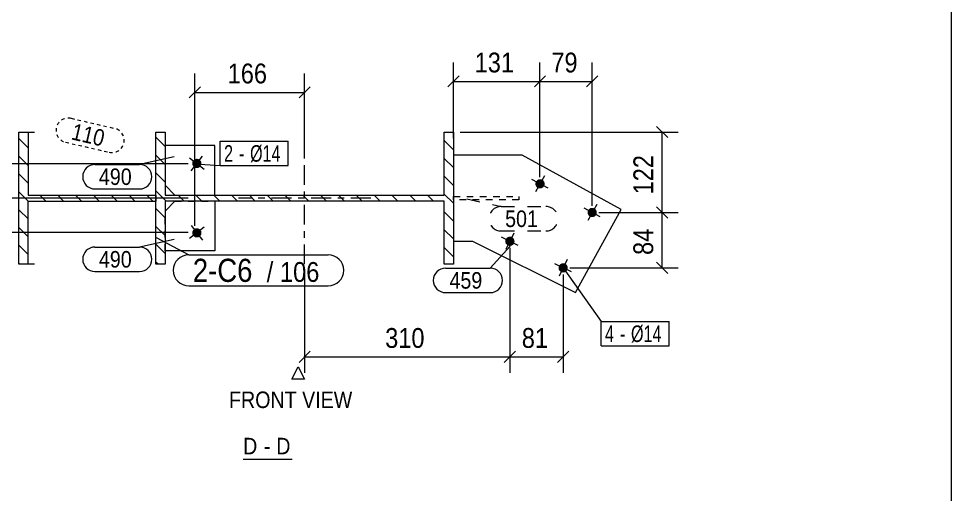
# Model space of a CAD drawing. Header units: millimetres. Extents: x 2 to 579, y 1 to 825.
# Drawn here: x 438 to 579, y 304.9 to 376.8 of the extents above; entities that cross this region are included whole.
import ezdxf

# ---------------------------------------------------------------- set-up
doc = ezdxf.new("R2010")
doc.units = ezdxf.units.MM
for name, pattern in [('XKITLINE00', [0]), ('XKITLINE01', [4, 1, -1, 1, -1]), ('XKITLINE02', [4, 2, -2]), ('XKITLINE03', [6, 3, -1, 1, -1]), ('XKITLINE04', [3, 0.5, -0.5, 0.5, -0.5, 0.5, -0.5])]:
    doc.linetypes.add(name, pattern=pattern)
for name, color, linetype, lineweight in [('Bolt', 3, 'Continuous', 0), ('BoltMark', 7, 'Continuous', 0), ('Dimensions', 7, 'Continuous', 0), ('DrawingSheet', 5, 'Continuous', 0), ('OtherObjectType', 7, 'Continuous', 0), ('Part', 2, 'Continuous', 0), ('PartMark', 7, 'Continuous', 0)]:
    doc.layers.add(name, color=color, linetype=linetype, lineweight=lineweight)
doc.styles.add('ARIAL', font='ARIAL.TTF')
doc.styles.add('ARIAL_NARROW', font='ARIALN.TTF')

# ---------------------------------------------------------------- blocks, each defined once
blk = doc.blocks.new('*A1')
at = {"layer": 'Part', "color": 7, "linetype": 'XKITLINE00', "lineweight": 0}
for p, q in [((503.73, 359.68), (503.73, 359.68)), ((503.73, 359.68), (503.73, 359.68)), ((460.13, 357.48), (458.73, 358.88)), ((502.39, 358.33), (502.33, 358.38)), ((503.73, 356.98), (502.39, 358.33)), ((460.13, 354.78), (458.73, 356.18)), ((503.73, 354.29), (502.33, 355.69)), ((460.13, 352.09), (458.73, 353.49)), ((503.73, 351.6), (502.33, 353)), ((460.3, 349.23), (458.73, 350.8)), ((463, 349.23), (462.1, 350.13)), ((465.69, 349.23), (464.79, 350.13)), ((468.39, 349.23), (467.49, 350.13)), ((471.08, 349.23), (470.18, 350.13)), ((473.77, 349.23), (472.87, 350.13)), ((476.47, 349.23), (475.57, 350.13)), ((479.16, 349.23), (478.26, 350.13)), ((481.86, 349.23), (480.96, 350.13)), ((484.55, 349.23), (483.65, 350.13)), ((487.24, 349.23), (486.34, 350.13)), ((489.94, 349.23), (489.04, 350.13)), ((492.63, 349.23), (491.73, 350.13)), ((495.33, 349.23), (494.43, 350.13)), ((498.02, 349.23), (497.12, 350.13)), ((500.71, 349.23), (499.81, 350.13)), ((503.73, 348.9), (502.33, 350.3)), ((460.13, 346.7), (458.73, 348.1)), ((503.73, 346.21), (502.33, 347.61)), ((460.13, 344.01), (458.73, 345.41)), ((503.73, 343.51), (502.33, 344.91)), ((460.13, 341.31), (458.73, 342.71)), ((503.73, 340.82), (502.33, 342.22)), ((459.08, 339.68), (458.73, 340.02))]:
    blk.add_line(p, q, dxfattribs=at)
blk = doc.blocks.new('*A2')
at = {"layer": 'Part', "color": 7, "linetype": 'XKITLINE00', "lineweight": 0}
for p, q in [((439.41, 357.31), (438.01, 358.72)), ((439.41, 354.62), (438.01, 356.02)), ((439.41, 351.92), (438.01, 353.33)), ((439.41, 349.23), (438.01, 350.63)), ((442.11, 349.23), (441.21, 350.13)), ((444.8, 349.23), (443.9, 350.13)), ((447.5, 349.23), (446.6, 350.13)), ((450.19, 349.23), (449.29, 350.13)), ((452.88, 349.23), (451.98, 350.13)), ((455.58, 349.23), (454.68, 350.13)), ((458.27, 349.23), (457.37, 350.13)), ((438.07, 347.88), (438.01, 347.94)), ((439.41, 346.53), (438.07, 347.88)), ((439.41, 343.84), (438.01, 345.25)), ((439.41, 341.15), (438.01, 342.55)), ((438.19, 339.68), (438.01, 339.86))]:
    blk.add_line(p, q, dxfattribs=at)
blk = doc.blocks.new('*A106')
at = {"layer": 'Bolt'}
for points in [[(516.45, 351.25), (516.42, 351.26), (516.39, 351.28), (516.36, 351.31), (516.34, 351.33), (516.31, 351.35), (516.29, 351.38), (516.27, 351.4), (516.25, 351.43), (516.23, 351.46), (516.21, 351.49), (516.19, 351.52), (516.18, 351.55), (516.16, 351.58), (516.15, 351.61), (516.14, 351.65), (516.13, 351.68), (516.13, 351.71), (516.12, 351.75), (516.12, 351.78), (516.12, 351.82), (516.11, 351.85), (516.12, 351.88), (516.12, 351.92), (516.12, 351.95), (516.13, 351.99), (516.14, 352.02), (516.15, 352.05), (516.16, 352.09), (516.17, 352.12), (516.19, 352.15), (516.2, 352.18), (516.22, 352.21), (516.24, 352.24), (516.26, 352.27), (516.28, 352.29), (516.3, 352.32), (516.33, 352.34), (516.35, 352.37), (516.38, 352.39), (516.4, 352.41), (516.43, 352.43), (516.46, 352.45), (516.49, 352.46), (516.52, 352.48), (516.55, 352.49), (516.59, 352.5), (516.62, 352.51), (516.65, 352.52), (516.69, 352.53), (516.72, 352.54), (516.75, 352.54), (516.79, 352.54), (516.82, 352.54), (516.86, 352.54), (516.89, 352.54), (516.93, 352.53), (516.96, 352.53), (516.99, 352.52), (517.03, 352.51), (517.06, 352.5), (517.09, 352.49), (517.12, 352.47), (517.15, 352.46), (517.18, 352.44), (517.21, 352.42), (517.24, 352.4), (517.27, 352.38), (517.29, 352.36), (517.32, 352.33), (517.34, 352.31), (517.36, 352.28), (517.38, 352.25), (517.4, 352.22), (517.42, 352.19), (517.44, 352.16), (517.45, 352.13), (517.46, 352.1), (517.48, 352.07), (517.49, 352.04), (517.5, 352), (517.5, 351.97), (517.51, 351.94), (517.51, 351.9), (517.51, 351.87), (517.51, 351.83), (517.51, 351.8), (517.51, 351.77), (517.51, 351.73), (517.5, 351.7), (517.49, 351.66), (517.48, 351.63), (517.47, 351.6), (517.46, 351.57), (517.44, 351.54), (517.43, 351.5), (517.41, 351.48), (517.39, 351.45), (517.37, 351.42), (517.35, 351.39), (517.33, 351.37), (517.3, 351.34), (517.28, 351.32), (517.25, 351.3), (517.22, 351.28), (517.2, 351.26), (517.17, 351.24), (517.14, 351.22), (517.11, 351.21), (517.07, 351.19), (517.04, 351.18), (517.01, 351.17), (516.98, 351.16), (516.94, 351.15), (516.91, 351.15), (516.88, 351.14), (516.84, 351.14), (516.81, 351.14), (516.77, 351.14), (516.74, 351.15), (516.7, 351.15), (516.67, 351.16), (516.64, 351.17), (516.6, 351.17), (516.57, 351.19), (516.54, 351.2), (516.51, 351.21), (516.48, 351.23)], [(524.33, 346.91), (524.31, 346.93), (524.28, 346.95), (524.25, 346.97), (524.22, 346.99), (524.2, 347.02), (524.18, 347.04), (524.15, 347.07), (524.13, 347.1), (524.11, 347.12), (524.1, 347.15), (524.08, 347.18), (524.06, 347.21), (524.05, 347.25), (524.04, 347.28), (524.03, 347.31), (524.02, 347.34), (524.01, 347.38), (524.01, 347.41), (524, 347.45), (524, 347.48), (524, 347.51), (524, 347.55), (524.01, 347.58), (524.01, 347.62), (524.02, 347.65), (524.02, 347.68), (524.03, 347.72), (524.04, 347.75), (524.06, 347.78), (524.07, 347.81), (524.09, 347.84), (524.1, 347.87), (524.12, 347.9), (524.14, 347.93), (524.17, 347.96), (524.19, 347.98), (524.21, 348.01), (524.24, 348.03), (524.26, 348.05), (524.29, 348.07), (524.32, 348.09), (524.35, 348.11), (524.38, 348.13), (524.41, 348.14), (524.44, 348.16), (524.47, 348.17), (524.51, 348.18), (524.54, 348.19), (524.57, 348.19), (524.61, 348.2), (524.64, 348.2), (524.68, 348.21), (524.71, 348.21), (524.74, 348.2), (524.78, 348.2), (524.81, 348.2), (524.85, 348.19), (524.88, 348.18), (524.91, 348.17), (524.94, 348.16), (524.98, 348.15), (525.01, 348.14), (525.04, 348.12), (525.07, 348.1), (525.1, 348.08), (525.12, 348.06), (525.15, 348.04), (525.18, 348.02), (525.2, 347.99), (525.23, 347.97), (525.25, 347.94), (525.27, 347.92), (525.29, 347.89), (525.31, 347.86), (525.32, 347.83), (525.34, 347.8), (525.35, 347.77), (525.36, 347.73), (525.37, 347.7), (525.38, 347.67), (525.39, 347.63), (525.39, 347.6), (525.4, 347.57), (525.4, 347.53), (525.4, 347.5), (525.4, 347.46), (525.4, 347.43), (525.39, 347.39), (525.39, 347.36), (525.38, 347.33), (525.37, 347.29), (525.36, 347.26), (525.34, 347.23), (525.33, 347.2), (525.31, 347.17), (525.3, 347.14), (525.28, 347.11), (525.26, 347.08), (525.24, 347.06), (525.21, 347.03), (525.19, 347.01), (525.16, 346.98), (525.14, 346.96), (525.11, 346.94), (525.08, 346.92), (525.05, 346.9), (525.02, 346.88), (524.99, 346.87), (524.96, 346.86), (524.93, 346.84), (524.9, 346.83), (524.86, 346.82), (524.83, 346.82), (524.8, 346.81), (524.76, 346.81), (524.73, 346.81), (524.69, 346.81), (524.66, 346.81), (524.62, 346.81), (524.59, 346.81), (524.56, 346.82), (524.52, 346.83), (524.49, 346.84), (524.46, 346.85), (524.43, 346.86), (524.39, 346.88), (524.36, 346.89)]]:
    blk.add_hatch(color=3, dxfattribs=at).paths.add_polyline_path(points, flags=17)
at = {"layer": 'Bolt', "color": 3, "linetype": 'XKITLINE00', "lineweight": 0}
for p, q in [((518.04, 351.17), (515.59, 352.52)), ((517.49, 353.07), (516.14, 350.62)), ((525.38, 348.73), (524.03, 346.28)), ((525.93, 346.83), (523.47, 348.18))]:
    blk.add_line(p, q, dxfattribs=at)
blk = doc.blocks.new('*A107')
at = {"layer": 'Bolt'}
for points in [[(511.92, 342.54), (511.89, 342.56), (511.86, 342.58), (511.83, 342.6), (511.8, 342.62), (511.78, 342.64), (511.75, 342.67), (511.73, 342.69), (511.71, 342.72), (511.69, 342.75), (511.67, 342.78), (511.65, 342.81), (511.64, 342.84), (511.62, 342.87), (511.61, 342.9), (511.6, 342.93), (511.59, 342.96), (511.58, 343), (511.57, 343.03), (511.56, 343.06), (511.56, 343.1), (511.56, 343.13), (511.56, 343.17), (511.56, 343.2), (511.56, 343.24), (511.57, 343.27), (511.58, 343.3), (511.58, 343.34), (511.59, 343.37), (511.61, 343.4), (511.62, 343.43), (511.63, 343.46), (511.65, 343.5), (511.67, 343.52), (511.69, 343.55), (511.71, 343.58), (511.73, 343.61), (511.75, 343.63), (511.77, 343.66), (511.8, 343.68), (511.83, 343.7), (511.85, 343.72), (511.88, 343.74), (511.91, 343.76), (511.94, 343.78), (511.97, 343.79), (512.01, 343.8), (512.04, 343.82), (512.07, 343.83), (512.1, 343.83), (512.14, 343.84), (512.17, 343.85), (512.21, 343.85), (512.24, 343.85), (512.27, 343.85), (512.31, 343.85), (512.34, 343.85), (512.38, 343.84), (512.41, 343.84), (512.44, 343.83), (512.48, 343.82), (512.51, 343.81), (512.54, 343.79), (512.57, 343.78), (512.6, 343.76), (512.63, 343.75), (512.66, 343.73), (512.69, 343.71), (512.71, 343.68), (512.74, 343.66), (512.76, 343.64), (512.79, 343.61), (512.81, 343.58), (512.83, 343.56), (512.85, 343.53), (512.87, 343.5), (512.88, 343.47), (512.9, 343.44), (512.91, 343.41), (512.92, 343.37), (512.93, 343.34), (512.94, 343.31), (512.95, 343.27), (512.95, 343.24), (512.96, 343.21), (512.96, 343.17), (512.96, 343.14), (512.96, 343.1), (512.95, 343.07), (512.95, 343.04), (512.94, 343), (512.93, 342.97), (512.92, 342.94), (512.91, 342.9), (512.9, 342.87), (512.89, 342.84), (512.87, 342.81), (512.85, 342.78), (512.83, 342.75), (512.81, 342.72), (512.79, 342.7), (512.77, 342.67), (512.74, 342.65), (512.72, 342.62), (512.69, 342.6), (512.66, 342.58), (512.64, 342.56), (512.61, 342.54), (512.58, 342.53), (512.55, 342.51), (512.51, 342.5), (512.48, 342.49), (512.45, 342.48), (512.41, 342.47), (512.38, 342.46), (512.35, 342.46), (512.31, 342.45), (512.28, 342.45), (512.24, 342.45), (512.21, 342.45), (512.18, 342.46), (512.14, 342.46), (512.11, 342.47), (512.07, 342.48), (512.04, 342.49), (512.01, 342.5), (511.98, 342.51), (511.95, 342.53)], [(519.97, 338.52), (519.94, 338.54), (519.91, 338.56), (519.88, 338.58), (519.86, 338.6), (519.83, 338.62), (519.81, 338.65), (519.78, 338.67), (519.76, 338.7), (519.74, 338.73), (519.72, 338.76), (519.7, 338.79), (519.69, 338.82), (519.67, 338.85), (519.66, 338.88), (519.65, 338.91), (519.64, 338.94), (519.63, 338.98), (519.62, 339.01), (519.62, 339.05), (519.61, 339.08), (519.61, 339.11), (519.61, 339.15), (519.61, 339.18), (519.62, 339.22), (519.62, 339.25), (519.63, 339.28), (519.64, 339.32), (519.65, 339.35), (519.66, 339.38), (519.67, 339.41), (519.69, 339.45), (519.7, 339.48), (519.72, 339.51), (519.74, 339.53), (519.76, 339.56), (519.78, 339.59), (519.8, 339.61), (519.83, 339.64), (519.85, 339.66), (519.88, 339.68), (519.91, 339.7), (519.94, 339.72), (519.96, 339.74), (520, 339.76), (520.03, 339.77), (520.06, 339.79), (520.09, 339.8), (520.12, 339.81), (520.16, 339.82), (520.19, 339.82), (520.22, 339.83), (520.26, 339.83), (520.29, 339.83), (520.33, 339.83), (520.36, 339.83), (520.4, 339.83), (520.43, 339.82), (520.46, 339.82), (520.5, 339.81), (520.53, 339.8), (520.56, 339.79), (520.59, 339.77), (520.62, 339.76), (520.66, 339.74), (520.68, 339.73), (520.71, 339.71), (520.74, 339.69), (520.77, 339.66), (520.79, 339.64), (520.82, 339.62), (520.84, 339.59), (520.86, 339.57), (520.88, 339.54), (520.9, 339.51), (520.92, 339.48), (520.94, 339.45), (520.95, 339.42), (520.96, 339.39), (520.98, 339.36), (520.99, 339.32), (520.99, 339.29), (521, 339.26), (521.01, 339.22), (521.01, 339.19), (521.01, 339.15), (521.01, 339.12), (521.01, 339.08), (521.01, 339.05), (521, 339.02), (521, 338.98), (520.99, 338.95), (520.98, 338.92), (520.97, 338.88), (520.95, 338.85), (520.94, 338.82), (520.92, 338.79), (520.9, 338.76), (520.89, 338.73), (520.87, 338.7), (520.84, 338.68), (520.82, 338.65), (520.8, 338.63), (520.77, 338.6), (520.74, 338.58), (520.72, 338.56), (520.69, 338.54), (520.66, 338.53), (520.63, 338.51), (520.6, 338.49), (520.57, 338.48), (520.53, 338.47), (520.5, 338.46), (520.47, 338.45), (520.43, 338.44), (520.4, 338.44), (520.37, 338.44), (520.33, 338.43), (520.3, 338.43), (520.26, 338.43), (520.23, 338.44), (520.19, 338.44), (520.16, 338.45), (520.13, 338.46), (520.09, 338.47), (520.06, 338.48), (520.03, 338.49), (520, 338.51)]]:
    blk.add_hatch(color=3, dxfattribs=at).paths.add_polyline_path(points, flags=17)
at = {"layer": 'Bolt', "color": 3, "linetype": 'XKITLINE00', "lineweight": 0}
for p, q in [((512.88, 344.4), (511.63, 341.9)), ((513.51, 342.53), (511.01, 343.78)), ((520.94, 340.39), (519.69, 337.88)), ((521.56, 338.51), (519.06, 339.76))]:
    blk.add_line(p, q, dxfattribs=at)
blk = doc.blocks.new('*A108')
at = {"layer": 'Bolt'}
for points in [[(511.92, 342.54), (511.89, 342.56), (511.86, 342.58), (511.83, 342.6), (511.8, 342.62), (511.78, 342.64), (511.75, 342.67), (511.73, 342.69), (511.71, 342.72), (511.69, 342.75), (511.67, 342.78), (511.65, 342.81), (511.64, 342.84), (511.62, 342.87), (511.61, 342.9), (511.6, 342.93), (511.59, 342.96), (511.58, 343), (511.57, 343.03), (511.56, 343.06), (511.56, 343.1), (511.56, 343.13), (511.56, 343.17), (511.56, 343.2), (511.56, 343.24), (511.57, 343.27), (511.58, 343.3), (511.58, 343.34), (511.59, 343.37), (511.61, 343.4), (511.62, 343.43), (511.63, 343.46), (511.65, 343.5), (511.67, 343.52), (511.69, 343.55), (511.71, 343.58), (511.73, 343.61), (511.75, 343.63), (511.77, 343.66), (511.8, 343.68), (511.83, 343.7), (511.85, 343.72), (511.88, 343.74), (511.91, 343.76), (511.94, 343.78), (511.97, 343.79), (512.01, 343.8), (512.04, 343.82), (512.07, 343.83), (512.1, 343.83), (512.14, 343.84), (512.17, 343.85), (512.21, 343.85), (512.24, 343.85), (512.27, 343.85), (512.31, 343.85), (512.34, 343.85), (512.38, 343.84), (512.41, 343.84), (512.44, 343.83), (512.48, 343.82), (512.51, 343.81), (512.54, 343.79), (512.57, 343.78), (512.6, 343.76), (512.63, 343.75), (512.66, 343.73), (512.69, 343.71), (512.71, 343.68), (512.74, 343.66), (512.76, 343.64), (512.79, 343.61), (512.81, 343.58), (512.83, 343.56), (512.85, 343.53), (512.87, 343.5), (512.88, 343.47), (512.9, 343.44), (512.91, 343.41), (512.92, 343.37), (512.93, 343.34), (512.94, 343.31), (512.95, 343.27), (512.95, 343.24), (512.96, 343.21), (512.96, 343.17), (512.96, 343.14), (512.96, 343.1), (512.95, 343.07), (512.95, 343.04), (512.94, 343), (512.93, 342.97), (512.92, 342.94), (512.91, 342.9), (512.9, 342.87), (512.89, 342.84), (512.87, 342.81), (512.85, 342.78), (512.83, 342.75), (512.81, 342.72), (512.79, 342.7), (512.77, 342.67), (512.74, 342.65), (512.72, 342.62), (512.69, 342.6), (512.66, 342.58), (512.64, 342.56), (512.61, 342.54), (512.58, 342.53), (512.55, 342.51), (512.51, 342.5), (512.48, 342.49), (512.45, 342.48), (512.41, 342.47), (512.38, 342.46), (512.35, 342.46), (512.31, 342.45), (512.28, 342.45), (512.24, 342.45), (512.21, 342.45), (512.18, 342.46), (512.14, 342.46), (512.11, 342.47), (512.07, 342.48), (512.04, 342.49), (512.01, 342.5), (511.98, 342.51), (511.95, 342.53)], [(519.97, 338.52), (519.94, 338.54), (519.91, 338.56), (519.88, 338.58), (519.86, 338.6), (519.83, 338.62), (519.81, 338.65), (519.78, 338.67), (519.76, 338.7), (519.74, 338.73), (519.72, 338.76), (519.7, 338.79), (519.69, 338.82), (519.67, 338.85), (519.66, 338.88), (519.65, 338.91), (519.64, 338.94), (519.63, 338.98), (519.62, 339.01), (519.62, 339.05), (519.61, 339.08), (519.61, 339.11), (519.61, 339.15), (519.61, 339.18), (519.62, 339.22), (519.62, 339.25), (519.63, 339.28), (519.64, 339.32), (519.65, 339.35), (519.66, 339.38), (519.67, 339.41), (519.69, 339.45), (519.7, 339.48), (519.72, 339.51), (519.74, 339.53), (519.76, 339.56), (519.78, 339.59), (519.8, 339.61), (519.83, 339.64), (519.85, 339.66), (519.88, 339.68), (519.91, 339.7), (519.94, 339.72), (519.96, 339.74), (520, 339.76), (520.03, 339.77), (520.06, 339.79), (520.09, 339.8), (520.12, 339.81), (520.16, 339.82), (520.19, 339.82), (520.22, 339.83), (520.26, 339.83), (520.29, 339.83), (520.33, 339.83), (520.36, 339.83), (520.4, 339.83), (520.43, 339.82), (520.46, 339.82), (520.5, 339.81), (520.53, 339.8), (520.56, 339.79), (520.59, 339.77), (520.62, 339.76), (520.66, 339.74), (520.68, 339.73), (520.71, 339.71), (520.74, 339.69), (520.77, 339.66), (520.79, 339.64), (520.82, 339.62), (520.84, 339.59), (520.86, 339.57), (520.88, 339.54), (520.9, 339.51), (520.92, 339.48), (520.94, 339.45), (520.95, 339.42), (520.96, 339.39), (520.98, 339.36), (520.99, 339.32), (520.99, 339.29), (521, 339.26), (521.01, 339.22), (521.01, 339.19), (521.01, 339.15), (521.01, 339.12), (521.01, 339.08), (521.01, 339.05), (521, 339.02), (521, 338.98), (520.99, 338.95), (520.98, 338.92), (520.97, 338.88), (520.95, 338.85), (520.94, 338.82), (520.92, 338.79), (520.9, 338.76), (520.89, 338.73), (520.87, 338.7), (520.84, 338.68), (520.82, 338.65), (520.8, 338.63), (520.77, 338.6), (520.74, 338.58), (520.72, 338.56), (520.69, 338.54), (520.66, 338.53), (520.63, 338.51), (520.6, 338.49), (520.57, 338.48), (520.53, 338.47), (520.5, 338.46), (520.47, 338.45), (520.43, 338.44), (520.4, 338.44), (520.37, 338.44), (520.33, 338.43), (520.3, 338.43), (520.26, 338.43), (520.23, 338.44), (520.19, 338.44), (520.16, 338.45), (520.13, 338.46), (520.09, 338.47), (520.06, 338.48), (520.03, 338.49), (520, 338.51)]]:
    blk.add_hatch(color=3, dxfattribs=at).paths.add_polyline_path(points, flags=17)
at = {"layer": 'Bolt', "color": 3, "linetype": 'XKITLINE00', "lineweight": 0}
for p, q in [((512.88, 344.4), (511.63, 341.9)), ((513.51, 342.53), (511.01, 343.78)), ((520.94, 340.39), (519.69, 337.88)), ((521.56, 338.51), (519.06, 339.76))]:
    blk.add_line(p, q, dxfattribs=at)
blk = doc.blocks.new('*A109')
at = {"layer": 'Bolt'}
blk.add_hatch(color=3, dxfattribs=at).paths.add_polyline_path([(464.4, 355.38), (464.43, 355.41), (464.45, 355.43), (464.48, 355.46), (464.5, 355.48), (464.53, 355.5), (464.56, 355.52), (464.59, 355.54), (464.62, 355.55), (464.65, 355.57), (464.68, 355.58), (464.71, 355.59), (464.75, 355.6), (464.78, 355.61), (464.81, 355.62), (464.85, 355.62), (464.88, 355.63), (464.92, 355.63), (464.95, 355.63), (464.99, 355.63), (465.02, 355.62), (465.05, 355.62), (465.09, 355.61), (465.12, 355.6), (465.15, 355.59), (465.19, 355.58), (465.22, 355.57), (465.25, 355.55), (465.28, 355.54), (465.31, 355.52), (465.34, 355.5), (465.36, 355.48), (465.39, 355.46), (465.42, 355.44), (465.44, 355.41), (465.46, 355.39), (465.49, 355.36), (465.51, 355.33), (465.53, 355.3), (465.54, 355.27), (465.56, 355.24), (465.57, 355.21), (465.59, 355.18), (465.6, 355.15), (465.61, 355.12), (465.62, 355.08), (465.62, 355.05), (465.63, 355.01), (465.63, 354.98), (465.63, 354.95), (465.63, 354.91), (465.63, 354.88), (465.63, 354.84), (465.62, 354.81), (465.62, 354.78), (465.61, 354.74), (465.6, 354.71), (465.59, 354.68), (465.58, 354.64), (465.56, 354.61), (465.54, 354.58), (465.53, 354.55), (465.51, 354.53), (465.49, 354.5), (465.47, 354.47), (465.44, 354.45), (465.42, 354.42), (465.39, 354.4), (465.37, 354.38), (465.34, 354.36), (465.31, 354.34), (465.28, 354.32), (465.25, 354.3), (465.22, 354.29), (465.19, 354.27), (465.16, 354.26), (465.12, 354.25), (465.09, 354.24), (465.06, 354.24), (465.02, 354.23), (464.99, 354.23), (464.95, 354.23), (464.92, 354.23), (464.88, 354.23), (464.85, 354.23), (464.82, 354.24), (464.78, 354.24), (464.75, 354.25), (464.72, 354.26), (464.68, 354.27), (464.65, 354.29), (464.62, 354.3), (464.59, 354.32), (464.56, 354.34), (464.53, 354.35), (464.51, 354.37), (464.48, 354.4), (464.45, 354.42), (464.43, 354.44), (464.41, 354.47), (464.38, 354.5), (464.36, 354.52), (464.34, 354.55), (464.33, 354.58), (464.31, 354.61), (464.3, 354.64), (464.28, 354.67), (464.27, 354.71), (464.26, 354.74), (464.25, 354.77), (464.25, 354.81), (464.24, 354.84), (464.24, 354.87), (464.24, 354.91), (464.24, 354.94), (464.24, 354.98), (464.24, 355.01), (464.25, 355.05), (464.25, 355.08), (464.26, 355.11), (464.27, 355.15), (464.28, 355.18), (464.29, 355.21), (464.31, 355.24), (464.33, 355.27), (464.34, 355.3), (464.36, 355.33), (464.38, 355.36)], flags=17)
at = {"layer": 'Bolt', "color": 3, "linetype": 'XKITLINE00', "lineweight": 0}
for p, q in [((463.83, 355.79), (466.04, 354.07)), ((464.08, 353.82), (465.79, 356.03))]:
    blk.add_line(p, q, dxfattribs=at)
blk = doc.blocks.new('*A110')
at = {"layer": 'Bolt'}
blk.add_hatch(color=3, dxfattribs=at).paths.add_polyline_path([(465.51, 344.83), (465.53, 344.8), (465.54, 344.77), (465.56, 344.74), (465.58, 344.71), (465.59, 344.68), (465.6, 344.65), (465.61, 344.61), (465.62, 344.58), (465.62, 344.55), (465.63, 344.51), (465.63, 344.48), (465.63, 344.44), (465.63, 344.41), (465.63, 344.37), (465.63, 344.34), (465.62, 344.31), (465.62, 344.27), (465.61, 344.24), (465.6, 344.21), (465.59, 344.17), (465.57, 344.14), (465.56, 344.11), (465.54, 344.08), (465.53, 344.05), (465.51, 344.02), (465.49, 344), (465.46, 343.97), (465.44, 343.94), (465.42, 343.92), (465.39, 343.9), (465.36, 343.87), (465.34, 343.85), (465.31, 343.84), (465.28, 343.82), (465.25, 343.8), (465.22, 343.79), (465.19, 343.77), (465.15, 343.76), (465.12, 343.75), (465.09, 343.74), (465.05, 343.74), (465.02, 343.73), (464.99, 343.73), (464.95, 343.73), (464.92, 343.73), (464.88, 343.73), (464.85, 343.73), (464.81, 343.74), (464.78, 343.74), (464.75, 343.75), (464.71, 343.76), (464.68, 343.77), (464.65, 343.79), (464.62, 343.8), (464.59, 343.82), (464.56, 343.84), (464.53, 343.86), (464.5, 343.88), (464.48, 343.9), (464.45, 343.92), (464.43, 343.95), (464.4, 343.97), (464.38, 344), (464.36, 344.03), (464.34, 344.05), (464.33, 344.08), (464.31, 344.11), (464.29, 344.14), (464.28, 344.18), (464.27, 344.21), (464.26, 344.24), (464.25, 344.28), (464.25, 344.31), (464.24, 344.34), (464.24, 344.38), (464.24, 344.41), (464.24, 344.45), (464.24, 344.48), (464.24, 344.51), (464.25, 344.55), (464.25, 344.58), (464.26, 344.62), (464.27, 344.65), (464.28, 344.68), (464.3, 344.71), (464.31, 344.74), (464.33, 344.77), (464.34, 344.8), (464.36, 344.83), (464.38, 344.86), (464.41, 344.89), (464.43, 344.91), (464.45, 344.94), (464.48, 344.96), (464.51, 344.98), (464.53, 345), (464.56, 345.02), (464.59, 345.04), (464.62, 345.05), (464.65, 345.07), (464.68, 345.08), (464.72, 345.09), (464.75, 345.1), (464.78, 345.11), (464.82, 345.12), (464.85, 345.12), (464.88, 345.13), (464.92, 345.13), (464.95, 345.13), (464.99, 345.13), (465.02, 345.12), (465.06, 345.12), (465.09, 345.11), (465.12, 345.1), (465.16, 345.09), (465.19, 345.08), (465.22, 345.07), (465.25, 345.05), (465.28, 345.04), (465.31, 345.02), (465.34, 345), (465.37, 344.98), (465.39, 344.96), (465.42, 344.93), (465.44, 344.91), (465.47, 344.88), (465.49, 344.86)], flags=17)
at = {"layer": 'Bolt', "color": 3, "linetype": 'XKITLINE00', "lineweight": 0}
for p, q in [((464.08, 345.53), (465.79, 343.32)), ((466.04, 345.29), (463.83, 343.57))]:
    blk.add_line(p, q, dxfattribs=at)
blk = doc.blocks.new('*A111')
at = {"layer": 'Part', "color": 2, "linetype": 'XKITLINE00', "lineweight": 0}
for p, q in [((458.73, 339.68), (458.73, 359.68)), ((458.73, 359.68), (460.13, 359.68)), ((460.13, 359.68), (460.13, 350.13)), ((502.33, 350.13), (502.33, 359.68)), ((502.33, 359.68), (503.73, 359.68)), ((503.73, 359.68), (503.73, 339.68)), ((460.13, 350.13), (502.33, 350.13)), ((502.33, 349.23), (460.13, 349.23)), ((460.13, 349.23), (460.13, 339.68)), ((502.33, 339.68), (502.33, 349.23)), ((460.13, 339.68), (458.73, 339.68)), ((503.73, 339.68), (502.33, 339.68))]:
    blk.add_line(p, q, dxfattribs=at)
at = {"layer": 'Part', "color": 7, "linetype": 'XKITLINE03', "lineweight": 0}
for p, q in [((481.23, 339.68), (481.23, 359.68)), ((491.23, 349.68), (471.23, 349.68))]:
    blk.add_line(p, q, dxfattribs=at)
blk = doc.blocks.new('*A112')
at = {"layer": 'Part', "color": 2, "linetype": 'XKITLINE00', "lineweight": 0}
for p, q in [((438.01, 339.68), (438.01, 359.68)), ((438.01, 359.68), (440.38, 359.68)), ((439.41, 359.68), (439.41, 350.13)), ((439.41, 350.13), (458.73, 350.13)), ((458.73, 350.13), (458.74, 349.23)), ((439.41, 339.68), (439.41, 349.23)), ((439.41, 349.23), (458.74, 349.23)), ((458.74, 349.23), (458.74, 349.23)), ((440.38, 339.68), (438.01, 339.68))]:
    blk.add_line(p, q, dxfattribs=at)
blk = doc.blocks.new('*A113')
at = {"layer": 'Part', "color": 7, "linetype": 'XKITLINE01', "lineweight": 0}
for p, q in [((503.73, 349.43), (503.73, 349.93)), ((503.73, 349.93), (503.73, 349.93)), ((503.73, 349.93), (513.63, 349.93)), ((513.63, 349.93), (513.63, 349.43)), ((513.63, 349.43), (503.73, 349.43))]:
    blk.add_line(p, q, dxfattribs=at)
blk = doc.blocks.new('*A114')
at = {"layer": 'Part', "color": 2, "linetype": 'XKITLINE00', "lineweight": 0}
for p, q in [((514.12, 356.18), (503.73, 356.18)), ((529.07, 347.96), (514.12, 356.18)), ((522.16, 335.42), (529.07, 347.96)), ((503.73, 343.18), (506.62, 343.18)), ((506.62, 343.18), (522.16, 335.42))]:
    blk.add_line(p, q, dxfattribs=at)
at = {"layer": 'Part', "color": 7, "linetype": 'XKITLINE01', "lineweight": 0}
blk.add_line((503.73, 356.18), (503.73, 343.18), dxfattribs=at)
blk = doc.blocks.new('*A115')
at = {"layer": 'Part', "color": 2, "linetype": 'XKITLINE00', "lineweight": 0}
for p, q in [((467.63, 357.63), (460.13, 357.63)), ((467.63, 350.13), (467.63, 357.63)), ((460.13, 351.63), (461.63, 350.13))]:
    blk.add_line(p, q, dxfattribs=at)
at = {"layer": 'Part', "color": 7, "linetype": 'XKITLINE01', "lineweight": 0}
for p, q in [((460.13, 357.63), (460.13, 351.63)), ((461.63, 350.13), (467.63, 350.13))]:
    blk.add_line(p, q, dxfattribs=at)
blk = doc.blocks.new('*A116')
at = {"layer": 'Part', "color": 2, "linetype": 'XKITLINE00', "lineweight": 0}
for p, q in [((460.13, 347.73), (461.63, 349.23)), ((467.63, 349.23), (467.63, 341.73)), ((467.63, 341.73), (460.13, 341.73))]:
    blk.add_line(p, q, dxfattribs=at)
at = {"layer": 'Part', "color": 7, "linetype": 'XKITLINE01', "lineweight": 0}
for p, q in [((461.63, 349.23), (467.63, 349.23)), ((460.13, 341.73), (460.13, 347.73))]:
    blk.add_line(p, q, dxfattribs=at)
blk = doc.blocks.new('*A177')
at = {"layer": 'DrawingSheet', "color": 5, "linetype": 'XKITLINE00', "lineweight": 0}
blk.add_line((579, 5), (579, 825), dxfattribs=at)
blk = doc.blocks.new('*A301')
at = {"layer": 'Dimensions', "color": 7, "linetype": 'XKITLINE00', "lineweight": 0}
for p, q in [((503.73, 358.77), (503.73, 370.19)), ((516.81, 352.84), (516.81, 370.19)), ((504.58, 368.19), (502.89, 366.49)), ((517.66, 368.19), (515.97, 366.49)), ((503.73, 367.34), (516.81, 367.34))]:
    blk.add_line(p, q, dxfattribs=at)
at = {"layer": 'Dimensions', "color": 3}
for p in [(503.73, 367.34), (516.81, 367.34)]:
    blk.add_point(p, dxfattribs=at)
at = {"layer": 'Dimensions', "color": 3, "style": 'ARIAL', "width": 0.85}
blk.add_text('131', height=3, dxfattribs=at).set_placement((506.94, 368.69))
blk = doc.blocks.new('*A302')
at = {"layer": 'Dimensions', "color": 7, "linetype": 'XKITLINE00', "lineweight": 0}
for p, q in [((516.81, 352.84), (516.81, 370.19)), ((524.7, 348.51), (524.7, 370.19)), ((517.66, 368.19), (515.97, 366.49)), ((525.55, 368.19), (523.85, 366.49)), ((516.81, 367.34), (524.7, 367.34))]:
    blk.add_line(p, q, dxfattribs=at)
at = {"layer": 'Dimensions', "color": 3}
for p in [(516.81, 367.34), (524.7, 367.34)]:
    blk.add_point(p, dxfattribs=at)
at = {"layer": 'Dimensions', "color": 3, "style": 'ARIAL', "width": 0.85}
blk.add_text('79', height=3, dxfattribs=at).set_placement((518.53, 368.69))
blk = doc.blocks.new('*A303')
at = {"layer": 'Dimensions', "color": 7, "linetype": 'XKITLINE00', "lineweight": 0}
for p, q in [((534.43, 348.35), (536.13, 346.66)), ((525.7, 347.51), (537.68, 347.51)), ((535.28, 339.13), (535.28, 347.51)), ((534.43, 339.98), (536.13, 338.28)), ((521.31, 339.13), (537.68, 339.13))]:
    blk.add_line(p, q, dxfattribs=at)
at = {"layer": 'Dimensions', "color": 3}
for p in [(535.28, 347.51), (535.28, 339.13)]:
    blk.add_point(p, dxfattribs=at)
at = {"layer": 'Dimensions', "color": 3, "style": 'ARIAL', "width": 0.85}
blk.add_text('84', height=3, rotation=90.0002, dxfattribs=at).set_placement((533.93, 341.09))
blk = doc.blocks.new('*A304')
at = {"layer": 'Dimensions', "color": 7, "linetype": 'XKITLINE00', "lineweight": 0}
for p, q in [((504.73, 359.68), (537.68, 359.68)), ((534.43, 360.53), (536.13, 358.83)), ((535.28, 347.51), (535.28, 359.68)), ((534.43, 348.35), (536.13, 346.66)), ((525.7, 347.51), (537.68, 347.51))]:
    blk.add_line(p, q, dxfattribs=at)
at = {"layer": 'Dimensions', "color": 3}
for p in [(535.28, 359.68), (535.28, 347.51)]:
    blk.add_point(p, dxfattribs=at)
at = {"layer": 'Dimensions', "color": 3, "style": 'ARIAL', "width": 0.85}
blk.add_text('122', height=3, rotation=90.0002, dxfattribs=at).set_placement((533.93, 350.25))
blk = doc.blocks.new('*A305')
at = {"layer": 'Dimensions', "color": 7, "linetype": 'XKITLINE00', "lineweight": 0}
for p, q in [((428.39, 350.53), (430.08, 348.83)), ((463.63, 349.68), (426.38, 349.68)), ((429.23, 344.48), (429.23, 349.68)), ((463.63, 344.48), (426.38, 344.48)), ((428.39, 345.33), (430.08, 343.63))]:
    blk.add_line(p, q, dxfattribs=at)
at = {"layer": 'Dimensions', "color": 3}
for p in [(429.23, 349.68), (429.23, 344.48)]:
    blk.add_point(p, dxfattribs=at)
at = {"layer": 'Dimensions', "color": 3, "style": 'ARIAL', "width": 0.85}
blk.add_text('52', height=3, rotation=90.0002, dxfattribs=at).set_placement((427.88, 344.85))
blk = doc.blocks.new('*A306')
at = {"layer": 'Dimensions', "color": 7, "linetype": 'XKITLINE00', "lineweight": 0}
for p, q in [((428.39, 355.73), (430.08, 354.03)), ((463.63, 354.88), (426.83, 354.88)), ((429.23, 349.68), (429.23, 354.88)), ((428.39, 350.53), (430.08, 348.83)), ((463.63, 349.68), (426.83, 349.68))]:
    blk.add_line(p, q, dxfattribs=at)
at = {"layer": 'Dimensions', "color": 3}
for p in [(429.23, 354.88), (429.23, 349.68)]:
    blk.add_point(p, dxfattribs=at)
at = {"layer": 'Dimensions', "color": 3, "style": 'ARIAL', "width": 0.85}
blk.add_text('52', height=3, rotation=90.0002, dxfattribs=at).set_placement((433.58, 350.05))
blk = doc.blocks.new('*A307')
at = {"layer": 'Dimensions', "color": 7, "linetype": 'XKITLINE00', "lineweight": 0}
for p, q in [((464.63, 345.48), (464.63, 368.53)), ((481.23, 355.88), (481.23, 368.53)), ((465.48, 366.53), (463.79, 364.83)), ((464.63, 365.68), (481.23, 365.68)), ((482.08, 366.53), (480.39, 364.83))]:
    blk.add_line(p, q, dxfattribs=at)
at = {"layer": 'Dimensions', "color": 3}
for p in [(464.63, 365.68), (481.23, 365.68)]:
    blk.add_point(p, dxfattribs=at)
at = {"layer": 'Dimensions', "color": 3, "style": 'ARIAL', "width": 0.85}
blk.add_text('166', height=3, dxfattribs=at).set_placement((469.6, 367.03))
blk = doc.blocks.new('*A308')
at = {"layer": 'Dimensions', "color": 7, "linetype": 'XKITLINE00', "lineweight": 0}
for p, q in [((512.26, 342.15), (512.26, 323.28)), ((481.23, 338.13), (481.23, 323.28)), ((482.08, 326.53), (480.39, 324.83)), ((513.11, 326.53), (511.41, 324.83)), ((481.23, 325.68), (512.26, 325.68))]:
    blk.add_line(p, q, dxfattribs=at)
at = {"layer": 'Dimensions', "color": 3}
for p in [(481.23, 325.68), (512.26, 325.68)]:
    blk.add_point(p, dxfattribs=at)
at = {"layer": 'Dimensions', "color": 3, "style": 'ARIAL', "width": 0.85}
blk.add_text('310', height=3, dxfattribs=at).set_placement((493.41, 327.03))
blk = doc.blocks.new('*A309')
at = {"layer": 'Dimensions', "color": 7, "linetype": 'XKITLINE00', "lineweight": 0}
for p, q in [((512.26, 342.15), (512.26, 323.28)), ((520.31, 338.13), (520.31, 323.28)), ((513.11, 326.53), (511.41, 324.83)), ((521.16, 326.53), (519.46, 324.83)), ((512.26, 325.68), (520.31, 325.68))]:
    blk.add_line(p, q, dxfattribs=at)
at = {"layer": 'Dimensions', "color": 3}
for p in [(512.26, 325.68), (520.31, 325.68)]:
    blk.add_point(p, dxfattribs=at)
at = {"layer": 'Dimensions', "color": 3, "style": 'ARIAL', "width": 0.85}
blk.add_text('81', height=3, dxfattribs=at).set_placement((514.06, 327.03))
blk = doc.blocks.new('*A310')
at = {"layer": 'BoltMark', "color": 7, "linetype": 'XKITLINE00', "lineweight": 0}
for p, q in [((468.45, 358.29), (478.74, 358.29)), ((468.45, 354.59), (468.45, 358.29)), ((478.74, 354.59), (478.74, 358.29)), ((464.63, 354.88), (468.45, 354.59)), ((468.45, 354.59), (478.74, 354.59))]:
    blk.add_line(p, q, dxfattribs=at)
at = {"layer": 'BoltMark', "color": 3, "style": 'ARIAL_NARROW', "width": 0.85}
for s, p in [('2', (469.05, 355.19)), ('Ø14', (472.98, 355.19)), ('-', (471.32, 355.19))]:
    blk.add_text(s, height=2.5, dxfattribs=at).set_placement(p)
blk = doc.blocks.new('*A311')
at = {"layer": 'BoltMark', "color": 7, "linetype": 'XKITLINE00', "lineweight": 0}
for p, q in [((520.31, 339.13), (526.04, 331.02)), ((526.04, 331.02), (536.34, 331.02)), ((526.04, 327.32), (526.04, 331.02)), ((536.34, 327.32), (536.34, 331.02)), ((526.04, 327.32), (536.34, 327.32))]:
    blk.add_line(p, q, dxfattribs=at)
at = {"layer": 'BoltMark', "color": 3, "style": 'ARIAL_NARROW', "width": 0.85}
for s, p in [('4', (526.64, 327.92)), ('Ø14', (530.57, 327.92)), ('-', (528.91, 327.92))]:
    blk.add_text(s, height=2.5, dxfattribs=at).set_placement(p)
blk = doc.blocks.new('*A312')
at = {"layer": 'PartMark', "color": 7, "linetype": 'XKITLINE00', "lineweight": 0}
for p, q in [((461.49, 343.43), (456.29, 342.28)), ((449.53, 342.28), (456.29, 342.28)), ((449.53, 338.58), (456.29, 338.58))]:
    blk.add_line(p, q, dxfattribs=at)
for centre, start, end in [((449.53, 340.43), 90, 270), ((456.29, 340.43), 270, 90)]:
    blk.add_arc(centre, 1.85, start, end, dxfattribs=at)
at = {"layer": 'PartMark', "color": 3, "style": 'ARIAL', "width": 0.85}
blk.add_text('490', height=2.5, dxfattribs=at).set_placement((450.13, 339.18))
blk = doc.blocks.new('*A313')
at = {"layer": 'PartMark', "color": 7, "linetype": 'XKITLINE00', "lineweight": 0}
for p, q in [((461.49, 355.92), (456.29, 354.77)), ((449.53, 354.77), (456.29, 354.77)), ((449.53, 351.07), (456.29, 351.07))]:
    blk.add_line(p, q, dxfattribs=at)
for centre, start, end in [((449.53, 352.92), 90, 270), ((456.29, 352.92), 270, 90)]:
    blk.add_arc(centre, 1.85, start, end, dxfattribs=at)
at = {"layer": 'PartMark', "color": 3, "style": 'ARIAL', "width": 0.85}
blk.add_text('490', height=2.5, dxfattribs=at).set_placement((450.13, 351.67))
blk = doc.blocks.new('*A314')
at = {"layer": 'PartMark', "color": 7, "linetype": 'XKITLINE00', "lineweight": 0}
for p, q in [((512.29, 342.43), (509.29, 339.09)), ((502.53, 339.09), (509.29, 339.09)), ((502.53, 335.39), (509.29, 335.39))]:
    blk.add_line(p, q, dxfattribs=at)
for centre, start, end in [((502.53, 337.24), 90, 270), ((509.29, 337.24), 270, 90)]:
    blk.add_arc(centre, 1.85, start, end, dxfattribs=at)
at = {"layer": 'PartMark', "color": 3, "style": 'ARIAL', "width": 0.85}
blk.add_text('459', height=2.5, dxfattribs=at).set_placement((503.13, 335.99))
blk = doc.blocks.new('*A315')
at = {"layer": 'PartMark', "color": 7, "linetype": 'XKITLINE02', "lineweight": 0}
for p, q in [((505.74, 349.56), (510.94, 348.41)), ((510.94, 348.41), (517.7, 348.41)), ((510.94, 344.71), (517.7, 344.71))]:
    blk.add_line(p, q, dxfattribs=at)
for centre, start, end in [((510.94, 346.56), 90, 270), ((517.7, 346.56), 270, 90)]:
    blk.add_arc(centre, 1.85, start, end, dxfattribs=at)
at = {"layer": 'PartMark', "color": 3, "style": 'ARIAL', "width": 0.85}
blk.add_text('501', height=2.5, dxfattribs=at).set_placement((511.54, 345.31))
blk = doc.blocks.new('*A316')
at = {"layer": 'PartMark', "color": 7, "linetype": 'XKITLINE04', "lineweight": 0}
for p, q in [((445.93, 361.75), (452.52, 360.22)), ((445.09, 358.14), (451.68, 356.62))]:
    blk.add_line(p, q, dxfattribs=at)
for centre, start, end in [((445.51, 359.94), 76.9746, 256.9746), ((452.1, 358.42), 256.9746, 76.9746)]:
    blk.add_arc(centre, 1.85, start, end, dxfattribs=at)
at = {"layer": 'PartMark', "color": 3, "style": 'ARIAL', "width": 0.85}
blk.add_text('110', height=2.5, rotation=-13.0233, dxfattribs=at).set_placement((445.81, 358.59))
blk = doc.blocks.new('*A317')
at = {"layer": 'PartMark', "color": 7, "linetype": 'XKITLINE00', "lineweight": 0}
for p, q in [((458.78, 343.71), (463.73, 341.11)), ((463.73, 341.11), (484.79, 341.11)), ((463.73, 336.41), (484.79, 336.41))]:
    blk.add_line(p, q, dxfattribs=at)
for centre, start, end in [((463.73, 338.76), 90, 270), ((484.79, 338.76), 270, 90)]:
    blk.add_arc(centre, 2.35, start, end, dxfattribs=at)
at = {"layer": 'PartMark', "color": 1, "style": 'ARIAL', "width": 0.85}
blk.add_text('2-C6', height=3.5, dxfattribs=at).set_placement((464.33, 337.01))
at = {"layer": 'PartMark', "color": 3, "style": 'ARIAL', "width": 0.85}
for s, p in [('/', (475.5, 337.01)), ('106', (477.51, 337.01))]:
    blk.add_text(s, height=3, dxfattribs=at).set_placement(p)
blk = doc.blocks.new('*A318')
at = {"layer": 'OtherObjectType', "color": 7, "linetype": 'XKITLINE00', "lineweight": 0}
for p, q in [((420.91, 348.04), (420.91, 349.92)), ((420.91, 349.92), (422.78, 348.98)), ((422.78, 348.98), (420.91, 348.04)), ((422.78, 348.98), (422.78, 348.98)), ((479.32, 322.3), (480.26, 324.18)), ((480.26, 324.18), (481.2, 322.3)), ((480.26, 324.18), (480.26, 324.18)), ((481.2, 322.3), (479.32, 322.3)), ((471.93, 310.18), (479.35, 310.18))]:
    blk.add_line(p, q, dxfattribs=at)
at = {"layer": 'OtherObjectType', "color": 7, "style": 'ARIAL', "width": 0.85}
blk.add_text('TOP VIEW', height=2.5, rotation=90, dxfattribs=at).set_placement((419.03, 340.83))
for s, p in [('FRONT VIEW', (469.8, 317.93)), ('D', (471.93, 310.93)), ('D', (476.94, 310.93)), ('-', (475.08, 310.93))]:
    blk.add_text(s, height=2.5, dxfattribs=at).set_placement(p)

msp = doc.modelspace()

# ---------------------------------------------------------------- block references
at = {"lineweight": 0}
for name in ['*A177', '*A301', '*A302', '*A307', '*A316', '*A112', '*A1', '*A111', '*A304', '*A2', '*A310', '*A115', '*A306', '*A313', '*A109', '*A114', '*A106', '*A305', '*A113', '*A116', '*A315', '*A303', '*A110', '*A107', '*A108', '*A312', '*A317', '*A308', '*A314', '*A309', '*A311']:
    msp.add_blockref(name, (0, 0), dxfattribs=at)
at = {"layer": 'OtherObjectType', "lineweight": 0}
msp.add_blockref('*A318', (0, 0), dxfattribs=at)

doc.saveas('drawing.dxf')
